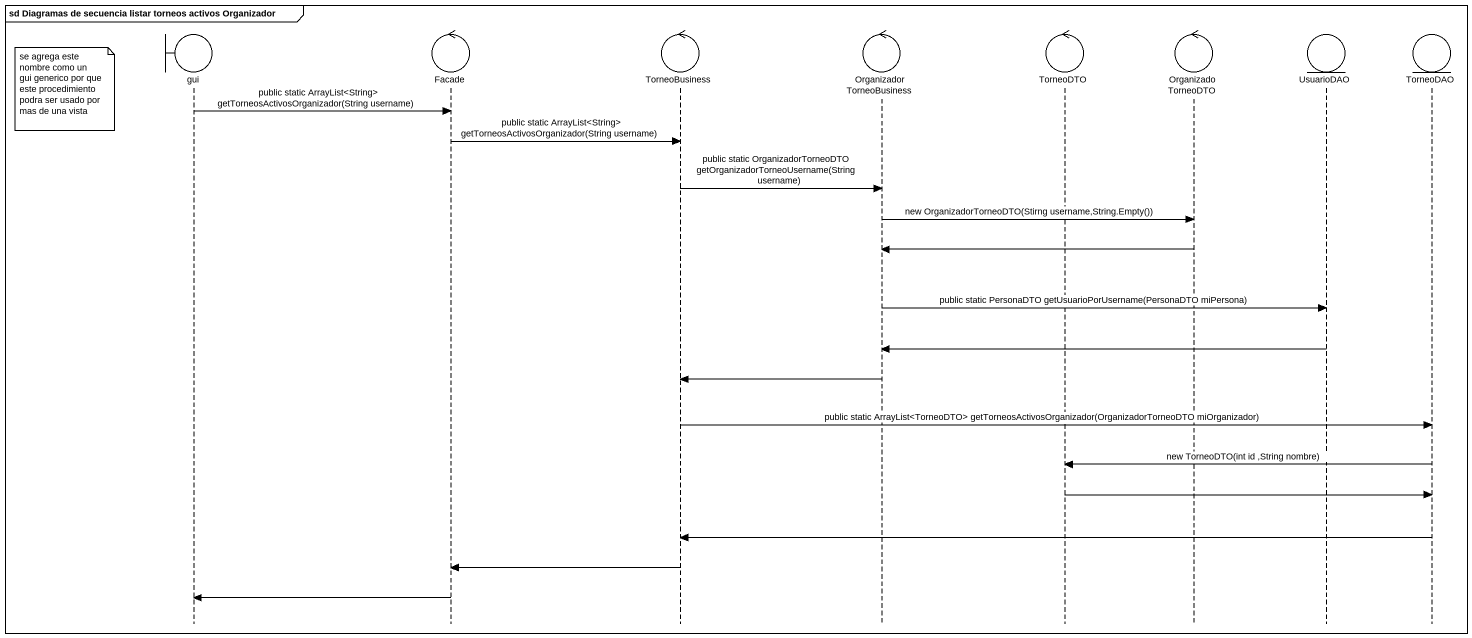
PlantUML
@startuml
mainframe sd Diagramas de secuencia listar torneos activos Organizador
hide footbox
boundary gui
control Facade
control TorneoBusiness
control OrganizadorTorneoBusiness
control TorneoDTO
control OrganizadoTorneoDTO
entity UsuarioDAO
entity TorneoDAO

note left of gui : se agrega este nombre como un gui generico por que este procedimiento podra ser usado por mas de una vista
gui -> Facade : public static ArrayList<String> getTorneosActivosOrganizador(String username)
Facade -> TorneoBusiness : public static ArrayList<String> getTorneosActivosOrganizador(String username)
TorneoBusiness -> OrganizadorTorneoBusiness : public static OrganizadorTorneoDTO getOrganizadorTorneoUsername(String username)
OrganizadorTorneoBusiness -> OrganizadoTorneoDTO : new OrganizadorTorneoDTO(Stirng username,String.Empty())
OrganizadoTorneoDTO -> OrganizadorTorneoBusiness
OrganizadorTorneoBusiness -> UsuarioDAO : public static PersonaDTO getUsuarioPorUsername(PersonaDTO miPersona)
UsuarioDAO -> OrganizadorTorneoBusiness
OrganizadorTorneoBusiness -> TorneoBusiness
TorneoBusiness -> TorneoDAO : public static ArrayList<TorneoDTO> getTorneosActivosOrganizador(OrganizadorTorneoDTO miOrganizador)
TorneoDAO -> TorneoDTO : new TorneoDTO(int id ,String nombre)
TorneoDTO -> TorneoDAO
TorneoDAO -> TorneoBusiness
TorneoBusiness -> Facade
Facade -> gui
@enduml
